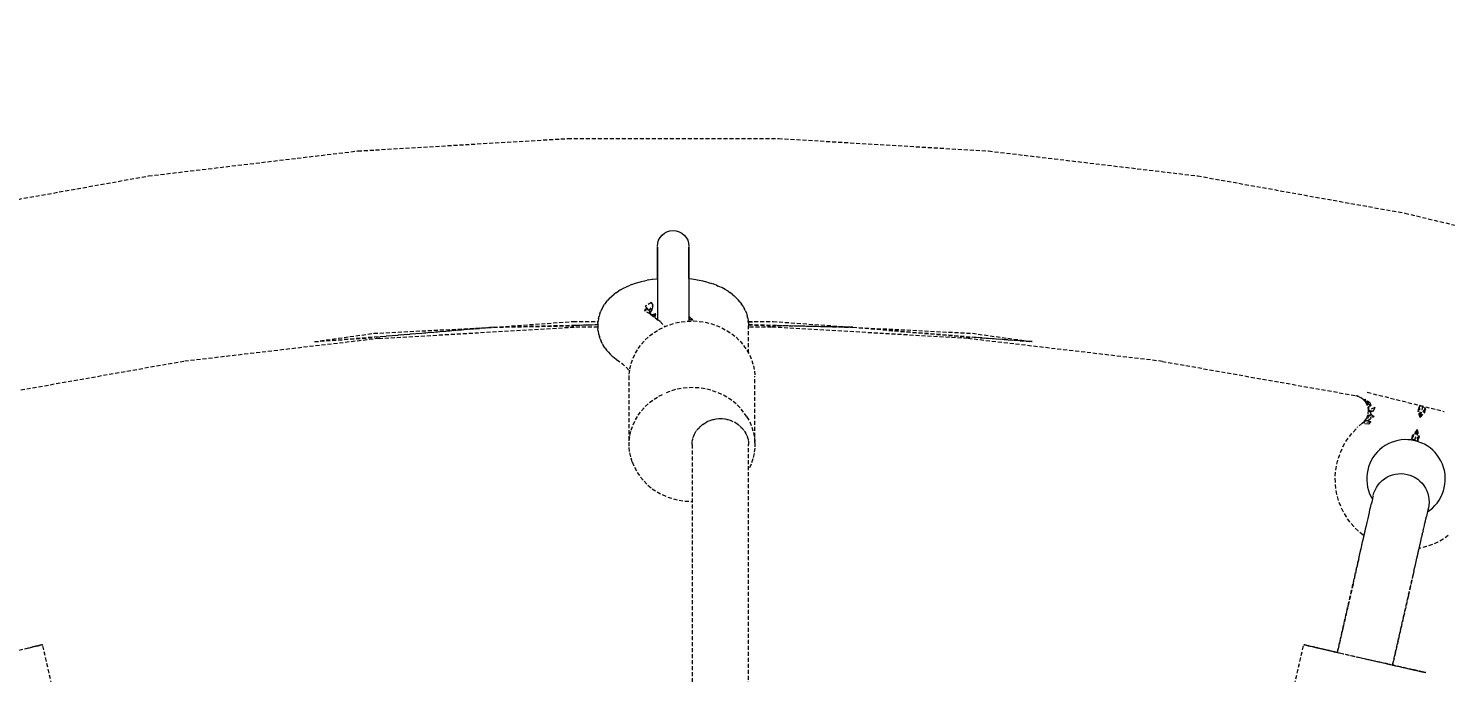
# Model space of a CAD drawing. Header units: millimetres. Extents: x -3111 to 2953, y -2449 to 2811.
# Drawn here: x 117.8 to 568.6, y 1141 to 1345.9 of the extents above; entities that cross this region are included whole.
import ezdxf

# ---------------------------------------------------------------- set-up
doc = ezdxf.new("R2010")
doc.units = ezdxf.units.MM
doc.linetypes.add('HIDDEN', pattern=[1.905, 1.27, -0.635])
for name, color, linetype in [('DIKOM_ЗОНА', 90, 'Continuous'), ('DIKOM_ОБЪЕКТ', 7, 'Continuous'), ('DIKOM_РАЗМЕР_ЗОНА', 7, 'Continuous'), ('DIKOM_РАЗМЕР_ОБЪЕКТА', 7, 'Continuous')]:
    doc.layers.add(name, color=color, linetype=linetype)
doc.styles.add('style1', font='arialbd.ttf', dxfattribs={"width": 0.8})
doc.dimstyles.new('1-50', dxfattribs={"dimtxt": 300, "dimasz": 200, "dimexe": 100, "dimexo": 0, "dimgap": 100, "dimtad": 1, "dimtxsty": 'style1', "dimcen": 200, "dimclrd": 7, "dimclre": 7, "dimclrt": 7, "dimadec": 1, "dimazin": 2, "dimtfac": 1, "dimtmove": 0, "dimatfit": 2, "dimfxl": 0, "dimlwd": 25, "dimlwe": 18, "dimarcsym": 0})

# ---------------------------------------------------------------- blocks, each defined once
blk = doc.blocks.new('*D0')
at = {"layer": 'Defpoints', "color": 0, "transparency": 16777216}
for p in [(1362.98, 623.05), (-717.19, -260.39)]:
    blk.add_point(p, dxfattribs=at)
at = {"layer": 'DIKOM_РАЗМЕР_ОБЪЕКТА', "color": 7, "lineweight": 25, "transparency": 16777216}
for p, q in [((1362.98, 623.05), (2780.32, 1224.99)), ((-533.11, -182.21), (1178.9, 544.87))]:
    blk.add_line(p, q, dxfattribs=at)
at = {"layer": 'DIKOM_РАЗМЕР_ОБЪЕКТА', "color": 7, "transparency": 16777216}
for points in [[(1165.87, 575.55), (1191.93, 514.19), (1362.98, 623.05)], [(-546.14, -151.53), (-520.08, -212.89), (-717.19, -260.39)]]:
    blk.add_solid(points, dxfattribs=at)
at = {"layer": 'DIKOM_РАЗМЕР_ОБЪЕКТА', "color": 7, "transparency": 16777216, "insert": (2050.93, 1228.64), "char_height": 300, "attachment_point": 5, "rotation": 23.0107, "style": 'style1'}
blk.add_mtext('{\\fArial|b0|i0|c204|p34;\\H1.16667x;∅2260}', dxfattribs=at)
blk = doc.blocks.new('*D1')
at = {"layer": 'Defpoints', "color": 0, "transparency": 16777216}
for p in [(302.22, 2811.22), (-2635.43, -2447.87), (386.74, -2447.87)]:
    blk.add_point(p, dxfattribs=at)
at = {"layer": 'DIKOM_РАЗМЕР_ЗОНА', "color": 7, "lineweight": 18, "transparency": 16777216}
for p, q in [((302.22, 2811.22), (-2735.43, 2811.22)), ((386.74, -2447.87), (-2735.43, -2447.87))]:
    blk.add_line(p, q, dxfattribs=at)
at = {"layer": 'DIKOM_РАЗМЕР_ЗОНА', "color": 7, "lineweight": 25, "transparency": 16777216}
blk.add_line((-2635.43, 2611.22), (-2635.43, -2247.87), dxfattribs=at)
at = {"layer": 'DIKOM_РАЗМЕР_ЗОНА', "color": 7, "transparency": 16777216}
for points in [[(-2668.76, 2611.22), (-2602.09, 2611.22), (-2635.43, 2811.22)], [(-2668.76, -2247.87), (-2602.09, -2247.87), (-2635.43, -2447.87)]]:
    blk.add_solid(points, dxfattribs=at)
at = {"layer": 'DIKOM_РАЗМЕР_ЗОНА', "color": 7, "transparency": 16777216, "insert": (-2914.13, 265.93), "char_height": 300, "attachment_point": 5, "rotation": 90, "style": 'style1'}
blk.add_mtext('{\\fArial|b0|i0|c204|p34;\\H1.16667x;5260}', dxfattribs=at)

msp = doc.modelspace()

# ---------------------------------------------------------------- linework, layer by layer
at = {"layer": 'DIKOM_ЗОНА', "color": 3, "lineweight": 15}
msp.add_circle((322.894, 181.327), 2629.975, dxfattribs=at)
at = {"layer": 'DIKOM_ОБЪЕКТ', "color": 7, "linetype": 'HIDDEN', "lineweight": 15}
for p, q in [((222.554, 1306.87), (289.408, 1310.837)), ((289.408, 1310.837), (356.38, 1310.837)), ((356.38, 1310.837), (423.234, 1306.87)), ((156.053, 1298.949), (222.554, 1306.87)), ((423.234, 1306.87), (489.736, 1298.949)), ((90.137, 1287.102), (156.053, 1298.949)), ((489.736, 1298.949), (555.651, 1287.102)), ((555.651, 1287.102), (620.75, 1271.372)), ((319.357, 1280.11), (320.115, 1280.733)), ((320.115, 1280.733), (320.861, 1281.144)), ((320.861, 1281.144), (321.855, 1281.467)), ((321.855, 1281.467), (322.895, 1281.576)), ((322.895, 1281.576), (323.856, 1281.483)), ((323.856, 1281.483), (324.796, 1281.201)), ((324.796, 1281.201), (325.663, 1280.74)), ((325.663, 1280.74), (326.422, 1280.12)), ((317.894, 1276.57), (317.99, 1277.546)), ((317.894, 1276.354), (317.894, 1276.087)), ((317.894, 1276.087), (317.894, 1276.354)), ((317.894, 1276.087), (317.894, 1275.714)), ((317.894, 1275.714), (317.894, 1276.087)), ((317.99, 1277.546), (318.273, 1278.485)), ((318.273, 1278.485), (318.735, 1279.351)), ((318.735, 1279.351), (319.357, 1280.11)), ((326.422, 1280.12), (327.046, 1279.363)), ((327.046, 1279.363), (327.511, 1278.498)), ((327.511, 1278.498), (327.797, 1277.56)), ((327.797, 1277.56), (327.895, 1276.583)), ((327.895, 1276.368), (327.895, 1276.1)), ((327.895, 1276.1), (327.895, 1276.368)), ((327.895, 1276.1), (327.895, 1275.726)), ((327.895, 1275.726), (327.895, 1276.1)), ((317.894, 1275.714), (317.894, 1275.238)), ((317.894, 1275.238), (317.894, 1275.714)), ((317.894, 1275.238), (317.894, 1274.663)), ((317.894, 1274.663), (317.894, 1275.238)), ((317.894, 1274.663), (317.894, 1273.992)), ((317.894, 1273.992), (317.894, 1274.663)), ((317.894, 1273.992), (317.894, 1273.229)), ((317.894, 1273.229), (317.894, 1273.992)), ((317.894, 1273.229), (317.894, 1272.378)), ((317.894, 1272.378), (317.894, 1273.229)), ((317.894, 1272.378), (317.894, 1271.446)), ((317.894, 1271.446), (317.894, 1272.378)), ((317.894, 1271.446), (317.894, 1270.438)), ((317.894, 1270.438), (317.894, 1271.446)), ((327.895, 1275.726), (327.895, 1275.251)), ((327.895, 1275.251), (327.895, 1275.726)), ((327.895, 1275.251), (327.895, 1274.675)), ((327.895, 1274.675), (327.895, 1275.251)), ((327.895, 1274.675), (327.895, 1274.004)), ((327.895, 1274.004), (327.895, 1274.675)), ((327.895, 1274.004), (327.895, 1273.24)), ((327.895, 1273.24), (327.895, 1274.004)), ((327.895, 1273.24), (327.895, 1272.389)), ((327.895, 1272.389), (327.895, 1273.24)), ((327.895, 1272.389), (327.895, 1271.455)), ((327.895, 1271.455), (327.895, 1272.389)), ((327.895, 1271.455), (327.895, 1270.446)), ((327.895, 1270.446), (327.895, 1271.455)), ((317.894, 1270.438), (317.894, 1269.359)), ((317.894, 1269.359), (317.894, 1270.438)), ((317.894, 1269.359), (317.894, 1268.217)), ((317.894, 1268.217), (317.894, 1269.359)), ((317.894, 1268.217), (317.894, 1267.018)), ((317.894, 1267.018), (317.894, 1268.217)), ((317.894, 1267.018), (317.894, 1265.771)), ((317.894, 1266.297), (317.894, 1267.018)), ((327.895, 1270.446), (327.895, 1269.367)), ((327.895, 1269.367), (327.895, 1270.446)), ((327.895, 1269.367), (327.895, 1268.224)), ((327.895, 1268.224), (327.895, 1269.367)), ((327.895, 1268.224), (327.895, 1267.024)), ((327.895, 1267.024), (327.895, 1268.224)), ((327.895, 1267.024), (327.895, 1265.776)), ((327.895, 1266.295), (327.895, 1267.024)), ((304.694, 1261.75), (305.547, 1262.324)), ((306.152, 1262.686), (305.547, 1262.324)), ((306.152, 1262.686), (307.074, 1263.213)), ((307.074, 1263.213), (308.088, 1263.708)), ((308.088, 1263.708), (309.187, 1264.17)), ((309.722, 1264.387), (309.187, 1264.17)), ((309.722, 1264.387), (310.856, 1264.794)), ((310.856, 1264.794), (312.059, 1265.165)), ((312.059, 1265.165), (313.325, 1265.495)), ((313.325, 1265.495), (314.648, 1265.783)), ((315.003, 1265.847), (314.648, 1265.783)), ((315.003, 1265.847), (316.315, 1266.081)), ((316.315, 1266.081), (317.664, 1266.273)), ((317.664, 1266.273), (317.894, 1266.297)), ((317.894, 1265.771), (317.894, 1264.482)), ((317.894, 1264.482), (317.894, 1263.16)), ((317.894, 1263.16), (317.894, 1261.813)), ((327.895, 1266.295), (328.869, 1266.173)), ((327.895, 1265.776), (327.895, 1264.487)), ((327.895, 1264.487), (327.895, 1263.163)), ((327.895, 1263.163), (327.895, 1261.815)), ((328.869, 1266.173), (330.199, 1265.958)), ((330.199, 1265.958), (330.528, 1265.899)), ((330.528, 1265.899), (331.873, 1265.63)), ((331.873, 1265.63), (333.165, 1265.319)), ((333.165, 1265.319), (334.398, 1264.966)), ((334.398, 1264.966), (335.564, 1264.576)), ((336.656, 1264.148), (335.564, 1264.576)), ((336.656, 1264.148), (337.215, 1263.921)), ((338.268, 1263.44), (337.215, 1263.921)), ((339.439, 1262.816), (338.268, 1263.44)), ((340.344, 1262.246), (339.439, 1262.816)), ((300.644, 1257.405), (301.085, 1258.118)), ((301.577, 1258.771), (301.085, 1258.118)), ((301.577, 1258.771), (302.132, 1259.452)), ((302.686, 1260.024), (302.132, 1259.452)), ((302.686, 1260.024), (303.344, 1260.667)), ((303.344, 1260.667), (304.115, 1261.287)), ((304.694, 1261.75), (304.115, 1261.287)), ((316.046, 1258.659), (313.951, 1257.528)), ((315.201, 1255.99), (316.534, 1257.852)), ((315.716, 1255.491), (316.534, 1257.852)), ((316.534, 1257.852), (316.046, 1258.659)), ((316.19, 1256.396), (316.534, 1257.852)), ((317.894, 1261.813), (317.894, 1260.449)), ((317.894, 1260.449), (317.894, 1259.077)), ((317.894, 1259.077), (317.894, 1257.704)), ((327.895, 1261.815), (327.895, 1260.45)), ((327.895, 1260.45), (327.895, 1259.077)), ((327.895, 1259.077), (327.895, 1257.703)), ((340.344, 1262.246), (340.933, 1261.863)), ((341.756, 1261.244), (340.933, 1261.863)), ((341.756, 1261.244), (342.315, 1260.767)), ((343.041, 1260.104), (342.315, 1260.767)), ((343.041, 1260.104), (343.557, 1259.542)), ((344.172, 1258.839), (343.557, 1259.542)), ((344.172, 1258.839), (344.631, 1258.202)), ((345.124, 1257.465), (344.631, 1258.202)), ((299.143, 1253.592), (298.996, 1252.753)), ((299.143, 1253.592), (299.331, 1254.358)), ((299.573, 1255.168), (299.331, 1254.358)), ((299.573, 1255.168), (299.895, 1255.918)), ((300.226, 1256.684), (299.895, 1255.918)), ((300.644, 1257.405), (300.226, 1256.684)), ((314.615, 1256.904), (313.926, 1255.981)), ((313.926, 1255.981), (314.05, 1256.661)), ((315.652, 1254.979), (313.926, 1255.981)), ((314.615, 1256.904), (313.951, 1257.528)), ((314.615, 1256.904), (314.05, 1256.661)), ((316.037, 1254.686), (314.615, 1256.904)), ((315.716, 1255.491), (315.244, 1255.923)), ((315.652, 1254.979), (318.162, 1253.068)), ((315.716, 1255.491), (316.19, 1256.396)), ((317.323, 1255.094), (316.141, 1254.717)), ((317.323, 1255.094), (316.371, 1254.432)), ((316.874, 1254.049), (317.323, 1255.094)), ((317.035, 1253.926), (317.323, 1255.094)), ((317.894, 1257.704), (317.894, 1256.34)), ((317.894, 1256.34), (317.894, 1254.993)), ((317.894, 1254.993), (317.894, 1253.671)), ((317.894, 1253.671), (317.894, 1253.272)), ((327.895, 1257.703), (327.895, 1256.338)), ((327.895, 1256.338), (327.895, 1254.99)), ((327.895, 1254.99), (327.895, 1253.666)), ((329.001, 1253.286), (327.895, 1254.327)), ((328.274, 1253.227), (327.895, 1253.994)), ((327.895, 1253.666), (327.895, 1252.765)), ((328.274, 1253.227), (329.001, 1253.286)), ((329.105, 1252.984), (329.001, 1253.286)), ((345.124, 1257.465), (345.515, 1256.764)), ((345.875, 1255.999), (345.515, 1256.764)), ((345.875, 1255.999), (346.188, 1255.246)), ((346.188, 1255.246), (346.414, 1254.462)), ((346.636, 1253.669), (346.414, 1254.462)), ((346.636, 1253.669), (346.774, 1252.858)), ((208.772, 1246.236), (265.756, 1250.809)), ((208.772, 1246.236), (227.724, 1248.881)), ((227.724, 1248.881), (265.756, 1250.809)), ((265.756, 1250.809), (227.911, 1247.552)), ((229.322, 1247.234), (291.669, 1250.877)), ((265.756, 1250.809), (291.134, 1252.644)), ((265.756, 1250.809), (298.927, 1251.694)), ((265.756, 1250.809), (291.193, 1251.305)), ((291.134, 1252.644), (298.984, 1252.568)), ((291.134, 1252.644), (298.989, 1252.644)), ((298.917, 1251.555), (291.193, 1251.305)), ((298.911, 1250.877), (291.669, 1250.877)), ((298.945, 1251.979), (298.894, 1251.197)), ((298.894, 1251.197), (298.942, 1250.299)), ((299.031, 1249.525), (298.942, 1250.299)), ((298.945, 1251.979), (298.996, 1252.753)), ((299.031, 1249.525), (299.175, 1248.686)), ((315.37, 1248.036), (316.808, 1249.136)), ((316.808, 1249.136), (318.35, 1250.089)), ((318.722, 1252.59), (318.162, 1253.068)), ((318.35, 1250.089), (320.029, 1250.924)), ((318.722, 1252.59), (320.369, 1251.058)), ((320.029, 1250.924), (321.8, 1251.623)), ((321.8, 1251.623), (323.618, 1252.17)), ((323.618, 1252.17), (325.438, 1252.545)), ((325.438, 1252.545), (327.306, 1252.751)), ((327.306, 1252.751), (329.229, 1252.799)), ((329.105, 1252.984), (328.274, 1253.227)), ((329.229, 1252.799), (331.157, 1252.688)), ((331.157, 1252.688), (333.038, 1252.421)), ((333.038, 1252.421), (334.836, 1251.997)), ((334.836, 1251.997), (336.616, 1251.4)), ((336.616, 1251.4), (338.355, 1250.644)), ((338.355, 1250.644), (340.01, 1249.75)), ((340.01, 1249.75), (341.536, 1248.739)), ((346.842, 1252.114), (346.774, 1252.858)), ((346.793, 1252.644), (354.655, 1252.644)), ((346.8, 1252.567), (354.655, 1252.644)), ((346.842, 1252.114), (346.894, 1251.232)), ((346.867, 1251.694), (380.05, 1250.808)), ((346.875, 1251.555), (354.587, 1251.305)), ((346.894, 1242.534), (346.894, 1251.232)), ((354.12, 1250.877), (346.894, 1250.877)), ((416.466, 1247.234), (354.12, 1250.877)), ((380.05, 1250.808), (354.587, 1251.305)), ((354.655, 1252.644), (380.05, 1250.808)), ((380.05, 1250.808), (418.065, 1248.881)), ((380.05, 1250.808), (437.034, 1246.235)), ((380.05, 1250.808), (417.869, 1247.552)), ((418.065, 1248.881), (437.034, 1246.235)), ((229.322, 1247.234), (167.294, 1239.959)), ((208.772, 1246.236), (227.911, 1247.552)), ((299.175, 1248.686), (299.416, 1247.87)), ((299.64, 1247.114), (299.416, 1247.87)), ((299.64, 1247.114), (299.971, 1246.338)), ((300.324, 1245.602), (299.971, 1246.338)), ((300.324, 1245.602), (300.738, 1244.883)), ((301.215, 1244.174), (300.738, 1244.883)), ((311.738, 1244.007), (312.802, 1245.437)), ((312.802, 1245.437), (314.024, 1246.792)), ((314.024, 1246.792), (315.37, 1248.036)), ((341.536, 1248.739), (342.909, 1247.624)), ((342.909, 1247.624), (344.162, 1246.388)), ((344.162, 1246.388), (345.3, 1245.029)), ((345.3, 1245.029), (346.321, 1243.548)), ((478.495, 1239.959), (416.466, 1247.234)), ((437.034, 1246.235), (417.869, 1247.552)), ((167.294, 1239.959), (105.794, 1229.077)), ((301.215, 1244.174), (301.701, 1243.524)), ((302.29, 1242.848), (301.701, 1243.524)), ((302.29, 1242.848), (302.837, 1242.278)), ((303.527, 1241.64), (302.837, 1242.278)), ((303.527, 1241.64), (304.121, 1241.163)), ((304.121, 1241.163), (304.899, 1240.568)), ((304.899, 1240.568), (306.82, 1239.091)), ((309.559, 1239.269), (310.13, 1240.938)), ((310.13, 1240.938), (310.857, 1242.525)), ((310.857, 1242.525), (311.738, 1244.007)), ((346.321, 1243.548), (347.227, 1241.945)), ((347.227, 1241.945), (347.908, 1240.254)), ((347.908, 1240.254), (348.412, 1238.568)), ((478.495, 1239.959), (539.995, 1229.077)), ((306.525, 1239.366), (308.342, 1237.676)), ((307.983, 1238.092), (309.063, 1236.839)), ((308.904, 1234.192), (308.936, 1235.861)), ((308.936, 1235.861), (309.156, 1237.562)), ((309.156, 1237.562), (309.559, 1239.269)), ((348.412, 1238.568), (348.737, 1236.889)), ((348.737, 1236.889), (348.884, 1235.216)), ((308.904, 1212.994), (308.904, 1234.192)), ((323.618, 1230.972), (321.8, 1230.426)), ((325.438, 1231.348), (323.618, 1230.972)), ((327.306, 1231.554), (325.438, 1231.348)), ((329.229, 1231.601), (327.306, 1231.554)), ((331.157, 1231.491), (329.229, 1231.601)), ((333.038, 1231.224), (331.157, 1231.491)), ((334.836, 1230.8), (333.038, 1231.224)), ((336.616, 1230.203), (334.836, 1230.8)), ((348.884, 1214.019), (348.884, 1235.216)), ((314.024, 1225.595), (315.37, 1226.839)), ((315.37, 1226.839), (316.808, 1227.939)), ((316.808, 1227.939), (318.35, 1228.892)), ((318.35, 1228.892), (320.029, 1229.726)), ((321.8, 1230.426), (320.029, 1229.726)), ((338.355, 1229.447), (336.616, 1230.203)), ((340.01, 1228.552), (338.355, 1229.447)), ((341.536, 1227.542), (340.01, 1228.552)), ((342.909, 1226.427), (341.536, 1227.542)), ((344.162, 1225.191), (342.909, 1226.427)), ((539.995, 1229.077), (540.854, 1228.813)), ((540.383, 1229.058), (541.733, 1228.356)), ((542.47, 1227.763), (541.733, 1228.356)), ((542.47, 1227.763), (543.15, 1227.983)), ((543.082, 1227.042), (542.47, 1227.763)), ((543.689, 1227.323), (543.082, 1227.042)), ((543.082, 1227.042), (543.848, 1225.322)), ((544.573, 1226.697), (543.082, 1227.042)), ((544.831, 1225.85), (543.082, 1227.042)), ((543.082, 1227.042), (544.14, 1225.557)), ((543.205, 1227.127), (543.15, 1227.983)), ((543.689, 1227.323), (543.205, 1227.127)), ((543.66, 1230.132), (568.086, 1224.058)), ((544.573, 1226.697), (543.689, 1227.323)), ((544.573, 1226.697), (544.831, 1225.85)), ((310.857, 1221.328), (311.738, 1222.81)), ((311.738, 1222.81), (312.802, 1224.24)), ((312.802, 1224.24), (314.024, 1225.595)), ((345.3, 1223.832), (344.162, 1225.191)), ((346.321, 1222.351), (345.3, 1223.832)), ((346.321, 1222.351), (347.227, 1220.748)), ((542.812, 1220.969), (543.389, 1221.823)), ((543.032, 1220.982), (543.389, 1221.823)), ((544.892, 1223.058), (543.389, 1221.823)), ((543.779, 1222.776), (543.389, 1221.823)), ((545.869, 1222.449), (543.389, 1221.823)), ((543.976, 1224.385), (543.779, 1222.776)), ((543.779, 1222.776), (544.892, 1223.058)), ((543.81, 1221.194), (545.869, 1222.449)), ((544.14, 1225.557), (543.848, 1225.322)), ((543.848, 1225.322), (543.976, 1224.385)), ((544.14, 1225.557), (543.976, 1224.385)), ((546.071, 1225.245), (543.976, 1224.385)), ((543.976, 1224.385), (545.502, 1224.159)), ((543.976, 1224.385), (544.581, 1223.834)), ((544.831, 1225.85), (544.14, 1225.557)), ((545.502, 1224.159), (544.581, 1223.834)), ((544.581, 1223.834), (544.892, 1223.058)), ((544.892, 1223.058), (545.869, 1222.449)), ((546.071, 1225.245), (545.502, 1224.159)), ((559.982, 1224.746), (559.829, 1224.041)), ((560.455, 1222.147), (559.829, 1224.041)), ((560.107, 1225.325), (559.982, 1224.746)), ((560.455, 1222.147), (559.982, 1224.746)), ((560.198, 1225.76), (560.107, 1225.325)), ((561.266, 1225.7), (560.198, 1225.76)), ((560.198, 1225.76), (560.455, 1222.147)), ((561.266, 1225.7), (560.455, 1222.147)), ((560.455, 1222.147), (562.145, 1224.861)), ((560.455, 1222.147), (562.006, 1224.284)), ((560.455, 1222.147), (561.839, 1223.582)), ((561.266, 1225.7), (562.145, 1224.861)), ((562.006, 1224.284), (561.839, 1223.582)), ((562.145, 1224.861), (562.006, 1224.284)), ((309.156, 1216.364), (309.559, 1218.071)), ((309.559, 1218.071), (310.13, 1219.741)), ((310.13, 1219.741), (310.857, 1221.328)), ((329.779, 1217.026), (330.117, 1217.604)), ((330.117, 1217.604), (330.229, 1217.776)), ((330.339, 1217.922), (330.635, 1218.318)), ((330.635, 1218.318), (330.764, 1218.479)), ((330.764, 1218.479), (331.231, 1218.978)), ((331.231, 1218.978), (331.375, 1219.126)), ((331.375, 1219.126), (331.531, 1219.259)), ((331.531, 1219.259), (332.057, 1219.71)), ((332.057, 1219.71), (332.224, 1219.829)), ((332.329, 1219.901), (332.801, 1220.226)), ((332.801, 1220.226), (333.005, 1220.344)), ((333.005, 1220.344), (333.626, 1220.682)), ((333.846, 1220.781), (333.626, 1220.682)), ((334.504, 1221.056), (333.846, 1220.781)), ((334.737, 1221.134), (334.504, 1221.056)), ((335.425, 1221.344), (334.737, 1221.134)), ((335.669, 1221.399), (335.425, 1221.344)), ((336.379, 1221.541), (335.689, 1221.403)), ((337.407, 1221.646), (336.518, 1221.558)), ((338.382, 1221.646), (337.487, 1221.646)), ((339.35, 1221.55), (338.461, 1221.638)), ((339.949, 1221.434), (339.477, 1221.528)), ((340.186, 1221.387), (339.949, 1221.434)), ((340.427, 1221.326), (340.186, 1221.387)), ((341.115, 1221.116), (340.427, 1221.326)), ((341.344, 1221.033), (341.115, 1221.116)), ((342.002, 1220.757), (341.344, 1221.033)), ((342.838, 1220.315), (342.366, 1220.572)), ((343.038, 1220.193), (342.838, 1220.315)), ((343.615, 1219.796), (343.038, 1220.193)), ((343.782, 1219.67), (343.615, 1219.796)), ((344.008, 1219.477), (343.782, 1219.67)), ((344.143, 1219.361), (344.307, 1219.22)), ((344.307, 1219.22), (344.46, 1219.081)), ((344.46, 1219.08), (344.928, 1218.582)), ((344.928, 1218.582), (345.066, 1218.431)), ((345.066, 1218.431), (345.187, 1218.27)), ((345.187, 1218.27), (345.354, 1218.048)), ((345.43, 1217.946), (345.593, 1217.729)), ((345.593, 1217.729), (345.697, 1217.559)), ((345.697, 1217.559), (346.035, 1216.981)), ((347.227, 1220.748), (347.908, 1219.057)), ((347.908, 1219.057), (348.412, 1217.371)), ((348.412, 1217.371), (348.737, 1215.692)), ((537.999, 1216.087), (539.235, 1217.591)), ((539.235, 1217.591), (540.596, 1218.983)), ((542.072, 1220.252), (540.596, 1218.983)), ((542.072, 1220.252), (543.032, 1220.982)), ((542.072, 1220.252), (542.812, 1220.969)), ((544.786, 1220.729), (542.072, 1220.252)), ((544.142, 1219.951), (542.072, 1220.252)), ((543.81, 1221.194), (543.032, 1220.982)), ((543.81, 1221.194), (544.786, 1220.729)), ((544.142, 1219.951), (544.786, 1220.729)), ((557.858, 1215.309), (559.568, 1218.26)), ((559.568, 1218.26), (557.925, 1215.765)), ((559.568, 1218.26), (558.015, 1216.378)), ((558.793, 1214.868), (559.568, 1218.26)), ((559.743, 1214.59), (559.568, 1218.26)), ((559.568, 1218.26), (559.965, 1215.299)), ((559.568, 1218.26), (560.15, 1215.891)), ((308.904, 1212.994), (308.936, 1214.665)), ((309.051, 1211.321), (308.904, 1212.994)), ((308.936, 1214.665), (309.156, 1216.364)), ((328.895, 1213.507), (328.906, 1213.715)), ((328.895, 1213.506), (328.895, 1131.407)), ((328.906, 1213.713), (328.944, 1214.364)), ((328.978, 1214.571), (329.095, 1215.215)), ((329.095, 1215.215), (329.15, 1215.415)), ((329.203, 1215.589), (329.343, 1216.044)), ((329.343, 1216.045), (329.418, 1216.237)), ((329.418, 1216.236), (329.679, 1216.831)), ((329.685, 1216.843), (329.779, 1217.026)), ((346.035, 1216.981), (346.121, 1216.804)), ((346.121, 1216.804), (346.248, 1216.517)), ((346.289, 1216.422), (346.388, 1216.198)), ((346.388, 1216.198), (346.456, 1216.013)), ((346.456, 1216.013), (346.65, 1215.383)), ((346.65, 1215.383), (346.699, 1215.192)), ((346.699, 1215.192), (346.751, 1214.907)), ((346.768, 1214.813), (346.816, 1214.548)), ((346.816, 1214.548), (346.846, 1214.354)), ((346.846, 1214.354), (346.856, 1214.16)), ((346.856, 1214.158), (346.894, 1213.509)), ((346.894, 1131.054), (346.894, 1213.506)), ((348.737, 1215.692), (348.884, 1214.019)), ((348.884, 1214.019), (348.852, 1212.349)), ((535.132, 1211.015), (535.94, 1212.786)), ((535.94, 1212.786), (536.898, 1214.481)), ((536.898, 1214.481), (537.999, 1216.087)), ((549.336, 1213.154), (548.439, 1212.534)), ((550.284, 1213.694), (549.336, 1213.154)), ((551.275, 1214.148), (550.284, 1213.694)), ((552.302, 1214.514), (551.275, 1214.148)), ((553.357, 1214.79), (552.302, 1214.514)), ((554.432, 1214.973), (553.357, 1214.79)), ((555.519, 1215.061), (554.432, 1214.973)), ((556.61, 1215.054), (555.519, 1215.061)), ((557.695, 1214.953), (556.61, 1215.054)), ((557.695, 1214.953), (558.768, 1214.757)), ((557.858, 1215.309), (557.925, 1215.765)), ((558.793, 1214.868), (557.858, 1215.309)), ((557.925, 1215.765), (558.015, 1216.378)), ((558.768, 1214.757), (559.82, 1214.468)), ((558.793, 1214.868), (559.743, 1214.59)), ((559.743, 1214.59), (559.828, 1214.859)), ((559.82, 1214.468), (560.842, 1214.088)), ((559.828, 1214.859), (559.965, 1215.299)), ((559.965, 1215.299), (560.15, 1215.891)), ((561.827, 1213.622), (560.842, 1214.088)), ((562.769, 1213.07), (561.827, 1213.622)), ((563.658, 1212.439), (562.769, 1213.07)), ((309.377, 1209.642), (309.051, 1211.321)), ((309.88, 1207.957), (309.377, 1209.642)), ((348.229, 1208.942), (347.658, 1207.272)), ((348.632, 1210.649), (348.229, 1208.942)), ((348.852, 1212.349), (348.632, 1210.649)), ((533.988, 1207.296), (534.48, 1209.18)), ((534.48, 1209.18), (535.132, 1211.015)), ((544.935, 1208.411), (544.468, 1207.425)), ((545.486, 1209.352), (544.935, 1208.411)), ((546.117, 1210.241), (545.486, 1209.352)), ((546.823, 1211.072), (546.117, 1210.241)), ((547.599, 1211.839), (546.823, 1211.072)), ((548.439, 1212.534), (547.599, 1211.839)), ((564.489, 1211.733), (563.658, 1212.439)), ((565.255, 1210.957), (564.489, 1211.733)), ((565.951, 1210.117), (565.255, 1210.957)), ((566.571, 1209.22), (565.951, 1210.117)), ((567.11, 1208.273), (566.571, 1209.22)), ((567.565, 1207.281), (567.11, 1208.273)), ((309.88, 1207.957), (310.562, 1206.265)), ((310.562, 1206.265), (311.467, 1204.662)), ((311.467, 1204.662), (312.488, 1203.181)), ((347.658, 1207.272), (346.931, 1205.685)), ((533.503, 1203.436), (533.662, 1205.377)), ((533.662, 1205.377), (533.988, 1207.296)), ((543.604, 1204.279), (543.502, 1203.193)), ((543.8, 1205.352), (543.604, 1204.279)), ((544.089, 1206.403), (543.8, 1205.352)), ((544.468, 1207.425), (544.089, 1206.403)), ((550.776, 1203.53), (551.661, 1203.855)), ((551.661, 1203.855), (552.575, 1204.086)), ((552.575, 1204.086), (553.509, 1204.22)), ((553.509, 1204.22), (554.451, 1204.255)), ((554.451, 1204.255), (555.392, 1204.191)), ((555.392, 1204.191), (556.315, 1204.009)), ((556.315, 1204.009), (557.201, 1203.781)), ((557.201, 1203.781), (558.077, 1203.433)), ((567.931, 1206.254), (567.565, 1207.281)), ((568.207, 1205.199), (567.931, 1206.254)), ((568.39, 1204.124), (568.207, 1205.199)), ((568.478, 1203.037), (568.39, 1204.124)), ((312.488, 1203.181), (313.626, 1201.822)), ((313.626, 1201.822), (314.88, 1200.586)), ((314.88, 1200.586), (316.252, 1199.471)), ((316.252, 1199.471), (317.779, 1198.461)), ((533.512, 1201.49), (533.503, 1203.436)), ((533.69, 1199.55), (533.512, 1201.49)), ((534.035, 1197.634), (533.69, 1199.55)), ((543.502, 1203.193), (543.495, 1202.103)), ((543.495, 1202.103), (543.584, 1201.016)), ((543.584, 1201.016), (543.766, 1199.94)), ((543.766, 1199.94), (544.042, 1198.885)), ((546.146, 1199.029), (546.586, 1199.863)), ((546.586, 1199.863), (547.111, 1200.647)), ((547.111, 1200.647), (547.714, 1201.371)), ((547.714, 1201.371), (548.39, 1202.029)), ((548.39, 1202.029), (549.131, 1202.612)), ((549.131, 1202.612), (549.93, 1203.114)), ((549.93, 1203.114), (550.776, 1203.53)), ((558.077, 1203.433), (558.913, 1202.994)), ((558.913, 1202.994), (559.697, 1202.471)), ((559.697, 1202.471), (560.422, 1201.869)), ((560.422, 1201.869), (561.081, 1201.194)), ((561.081, 1201.194), (561.665, 1200.453)), ((561.665, 1200.453), (562.168, 1199.656)), ((562.168, 1199.656), (562.586, 1198.811)), ((567.885, 1198.737), (568.173, 1199.788)), ((568.173, 1199.788), (568.369, 1200.861)), ((568.369, 1200.861), (568.471, 1201.947)), ((568.471, 1201.947), (568.478, 1203.037)), ((317.779, 1198.461), (319.433, 1197.567)), ((319.433, 1197.567), (321.173, 1196.81)), ((321.173, 1196.81), (322.952, 1196.213)), ((322.952, 1196.213), (324.751, 1195.789)), ((324.751, 1195.789), (326.631, 1195.523)), ((326.631, 1195.523), (328.559, 1195.412)), ((328.559, 1195.412), (328.895, 1195.42)), ((534.543, 1195.755), (534.035, 1197.634)), ((535.213, 1193.927), (534.543, 1195.755)), ((544.042, 1198.885), (544.409, 1197.858)), ((544.409, 1197.858), (544.863, 1196.867)), ((544.863, 1196.867), (545.285, 1196.127)), ((545.069, 1195.18), (544.931, 1194.578)), ((545.189, 1195.71), (545.069, 1195.18)), ((545.293, 1196.165), (545.189, 1195.71)), ((545.38, 1196.543), (545.293, 1196.165)), ((545.316, 1196.265), (545.396, 1196.612)), ((545.448, 1196.842), (545.38, 1196.543)), ((545.497, 1197.059), (545.448, 1196.842)), ((545.54, 1197.246), (545.796, 1198.154)), ((545.796, 1198.154), (546.146, 1199.029)), ((562.586, 1198.811), (562.912, 1197.926)), ((562.912, 1197.926), (563.144, 1197.012)), ((563.144, 1197.012), (563.28, 1196.079)), ((563.316, 1195.137), (563.255, 1194.196)), ((563.28, 1196.079), (563.316, 1195.137)), ((565.15, 1194.068), (565.856, 1194.898)), ((565.856, 1194.898), (566.487, 1195.788)), ((566.487, 1195.788), (567.038, 1196.729)), ((567.038, 1196.729), (567.505, 1197.714)), ((567.505, 1197.714), (567.885, 1198.737)), ((536.038, 1192.163), (535.213, 1193.927)), ((537.012, 1190.478), (536.038, 1192.163)), ((538.128, 1188.883), (537.012, 1190.478)), ((543.905, 1190.03), (544.12, 1190.972)), ((544.12, 1190.972), (544.324, 1191.868)), ((544.324, 1191.868), (544.382, 1192.121)), ((544.382, 1192.121), (544.611, 1193.174)), ((544.611, 1193.174), (544.778, 1193.908)), ((544.778, 1193.908), (544.931, 1194.578)), ((562.332, 1189.923), (562.485, 1190.594)), ((562.622, 1191.197), (562.485, 1190.594)), ((562.743, 1191.727), (562.622, 1191.197)), ((562.848, 1192.183), (562.743, 1191.727)), ((562.834, 1192.122), (563.534, 1192.605)), ((562.934, 1192.562), (562.848, 1192.183)), ((563.002, 1192.861), (562.934, 1192.562)), ((563.052, 1193.079), (563.002, 1192.861)), ((563.016, 1192.922), (563.061, 1193.12)), ((563.255, 1194.196), (563.095, 1193.266)), ((563.534, 1192.605), (564.374, 1193.301)), ((564.374, 1193.301), (565.15, 1194.068)), ((539.378, 1187.39), (538.128, 1188.883)), ((540.753, 1186.011), (539.378, 1187.39)), ((542.241, 1184.756), (540.753, 1186.011)), ((542.719, 1184.833), (542.967, 1185.92)), ((542.967, 1185.92), (543.152, 1186.731)), ((543.152, 1186.731), (543.376, 1187.714)), ((543.376, 1187.714), (543.595, 1188.67)), ((543.595, 1188.67), (543.805, 1189.594)), ((543.805, 1189.594), (543.905, 1190.03)), ((561.431, 1186.03), (561.332, 1185.593)), ((561.431, 1186.03), (561.646, 1186.971)), ((561.546, 1186.532), (561.851, 1187.868)), ((561.851, 1187.868), (562.044, 1188.715)), ((561.914, 1188.145), (562.164, 1189.187)), ((562.164, 1189.187), (562.332, 1189.923)), ((534.175, 1147.392), (542.218, 1182.633)), ((541.679, 1180.329), (541.929, 1181.425)), ((541.929, 1181.425), (542.181, 1182.528)), ((542.181, 1182.528), (542.433, 1183.632)), ((542.218, 1182.633), (542.468, 1183.736)), ((542.637, 1184.477), (542.241, 1184.756)), ((542.433, 1183.632), (542.627, 1184.484)), ((542.468, 1183.736), (542.689, 1184.704)), ((542.689, 1184.704), (542.835, 1185.345)), ((560.245, 1180.833), (560.493, 1181.919)), ((560.343, 1181.264), (560.449, 1181.725)), ((560.449, 1181.725), (560.678, 1182.731)), ((560.678, 1182.731), (560.975, 1184.032)), ((560.975, 1184.032), (561.207, 1185.048)), ((561.121, 1184.67), (561.332, 1185.593)), ((564.364, 1181.687), (562.527, 1181.041)), ((566.138, 1182.49), (564.364, 1181.687)), ((567.836, 1183.442), (566.138, 1182.49)), ((569.445, 1184.539), (567.836, 1183.442)), ((540.952, 1177.144), (540.692, 1175.948)), ((540.952, 1177.144), (541.189, 1178.182)), ((541.189, 1178.182), (541.432, 1179.246)), ((541.432, 1179.246), (541.679, 1180.329)), ((551.698, 1143.393), (559.741, 1178.633)), ((559.227, 1176.319), (559.477, 1177.418)), ((559.477, 1177.418), (559.729, 1178.523)), ((559.729, 1178.523), (559.982, 1179.628)), ((559.741, 1178.633), (559.994, 1179.736)), ((559.741, 1178.633), (559.994, 1179.736)), ((559.741, 1178.633), (559.98, 1179.67)), ((559.98, 1179.67), (560.245, 1180.833)), ((559.982, 1179.628), (560.176, 1180.479)), ((560.641, 1180.557), (560.164, 1180.477)), ((562.527, 1181.041), (560.641, 1180.557)), ((540.61, 1175.588), (539.211, 1169.467)), ((558.268, 1172.12), (556.672, 1165.177)), ((558.498, 1173.129), (558.268, 1172.12)), ((558.498, 1173.129), (558.736, 1174.169)), ((558.736, 1174.169), (558.979, 1175.235)), ((558.979, 1175.235), (559.227, 1176.319)), ((539.135, 1169.133), (537.533, 1162.114)), ((539.211, 1169.467), (539.135, 1169.133)), ((556.738, 1165.466), (555.121, 1158.383)), ((537.533, 1162.114), (535.938, 1155.124)), ((535.891, 1154.921), (534.22, 1147.597)), ((535.938, 1155.124), (535.891, 1154.921)), ((555.121, 1158.383), (553.464, 1151.124)), ((121.525, 1149.654), (120.416, 1149.401)), ((120.416, 1149.401), (121.525, 1149.654)), ((120.936, 1149.52), (121.525, 1149.654)), ((121.525, 1149.654), (121.957, 1149.753)), ((121.729, 1149.701), (121.525, 1149.654)), ((122.351, 1149.843), (121.729, 1149.701)), ((122.232, 1149.815), (121.957, 1149.753)), ((134.589, 1096.221), (122.351, 1149.843)), ((511.199, 1096.221), (523.437, 1149.843)), ((523.933, 1149.729), (523.437, 1149.843)), ((523.879, 1149.742), (523.556, 1149.815)), ((523.881, 1149.741), (523.556, 1149.815)), ((523.832, 1149.753), (523.556, 1149.815)), ((523.556, 1149.815), (523.832, 1149.753)), ((523.832, 1149.753), (524.264, 1149.654)), ((524.264, 1149.654), (523.933, 1149.729)), ((525.818, 1149.3), (524.264, 1149.654)), ((524.264, 1149.654), (525.818, 1149.3)), ((524.58, 1149.582), (524.264, 1149.654)), ((524.264, 1149.654), (524.852, 1149.52)), ((553.464, 1151.124), (551.746, 1143.597)), ((111.029, 1147.258), (119.26, 1149.137)), ((116.938, 1148.607), (118.167, 1148.888)), ((117.093, 1148.643), (118.655, 1148.999)), ((118.167, 1148.888), (119.26, 1149.137)), ((119.26, 1149.137), (118.656, 1148.999)), ((120.189, 1149.349), (119.26, 1149.137)), ((119.26, 1149.137), (120.189, 1149.349)), ((120.189, 1149.349), (120.936, 1149.52)), ((120.416, 1149.401), (120.189, 1149.349)), ((524.852, 1149.52), (525.599, 1149.349)), ((525.599, 1149.349), (526.528, 1149.137)), ((526.528, 1149.137), (525.818, 1149.3)), ((534.173, 1147.392), (526.528, 1149.137)), ((526.528, 1149.137), (534.173, 1147.392)), ((526.964, 1149.038), (526.528, 1149.137)), ((526.528, 1149.137), (527.622, 1148.888)), ((527.622, 1148.888), (528.851, 1148.607)), ((528.851, 1148.607), (534.173, 1147.392)), ((528.851, 1148.607), (530.183, 1148.303)), ((530.183, 1148.303), (531.608, 1147.978)), ((531.608, 1147.978), (533.225, 1147.609)), ((531.608, 1147.978), (533.187, 1147.617)), ((531.608, 1147.978), (533.175, 1147.62)), ((533.175, 1147.62), (534.173, 1147.392)), ((534.22, 1147.597), (534.173, 1147.392)), ((534.173, 1147.392), (534.635, 1147.287)), ((534.173, 1147.392), (534.85, 1147.238)), ((534.85, 1147.238), (541.43, 1145.736)), ((534.85, 1147.238), (536.588, 1146.841)), ((536.02, 1146.971), (536.249, 1146.919)), ((536.588, 1146.841), (539.977, 1146.068)), ((536.588, 1146.841), (539.067, 1146.275)), ((536.588, 1146.841), (538.347, 1146.44)), ((538.347, 1146.44), (540.134, 1146.032)), ((540.134, 1146.032), (547.525, 1144.345)), ((540.865, 1145.865), (549.284, 1143.943)), ((543.037, 1145.369), (547.525, 1144.345)), ((543.878, 1145.177), (545.738, 1144.753)), ((545.738, 1144.753), (547.525, 1144.345)), ((547.525, 1144.345), (549.284, 1143.943)), ((549.284, 1143.943), (551.023, 1143.546)), ((549.624, 1143.866), (549.346, 1143.929)), ((549.625, 1143.866), (552.697, 1143.164)), ((550.126, 1143.751), (549.646, 1143.861)), ((549.863, 1143.811), (552.644, 1143.177)), ((550.915, 1143.571), (550.705, 1143.619)), ((550.915, 1143.571), (558.25, 1141.897)), ((551.023, 1143.546), (552.697, 1143.164)), ((551.777, 1143.733), (551.699, 1143.392)), ((551.746, 1143.597), (551.7, 1143.392)), ((558.25, 1141.897), (551.7, 1143.392)), ((552.697, 1143.164), (554.264, 1142.807)), ((554.264, 1142.807), (555.689, 1142.481)), ((555.689, 1142.481), (557.022, 1142.177)), ((558.25, 1141.897), (557.022, 1142.177)), ((557.022, 1142.177), (558.25, 1141.897)), ((558.566, 1141.825), (558.25, 1141.897)), ((558.25, 1141.897), (559.344, 1141.647)), ((561.608, 1141.131), (558.566, 1141.825)), ((558.566, 1141.825), (561.608, 1141.131)), ((559.344, 1141.647), (560.273, 1141.435)), ((560.162, 1141.46), (561.02, 1141.265)), ((560.212, 1141.449), (561.02, 1141.265)), ((561.02, 1141.265), (560.273, 1141.435)), ((560.273, 1141.435), (561.02, 1141.265)), ((561.02, 1141.265), (561.608, 1141.131)), ((562.041, 1141.032), (561.608, 1141.131)), ((561.608, 1141.131), (562.041, 1141.032)), ((562.316, 1140.969), (562.041, 1141.032)), ((562.316, 1140.969), (562.041, 1141.032))]:
    msp.add_line(p, q, dxfattribs=at)

# ---------------------------------------------------------------- dimensions: what is measured, and where the dimension line sits
at = {"layer": 'DIKOM_РАЗМЕР_ЗОНА'}
dim = msp.add_linear_dim(base=(-2635.426, -2447.873), p1=(302.219, 2811.221), p2=(386.738, -2447.873), angle=90, text='{\\fArial|b0|i0|c204|p34;\\H1.16667x;5260}', dimstyle='1-50', dxfattribs=at)
dim.commit()
dim.dimension.update_dxf_attribs({"geometry": '*D1', "text_midpoint": (-2635.426, 265.934), "dimtype": 160})
at = {"layer": 'DIKOM_РАЗМЕР_ОБЪЕКТА'}
dim = msp.add_diameter_dim_2p(p1=(-717.193, -260.394), p2=(1362.983, 623.048), text='{\\fArial|b0|i0|c204|p34;\\H1.16667x;<>}', dimstyle='1-50', dxfattribs=at)
dim.commit()
dim.dimension.update_dxf_attribs({"geometry": '*D0', "text_midpoint": (2163.697, 963.108), "dimtype": 163})

doc.saveas('drawing.dxf')
